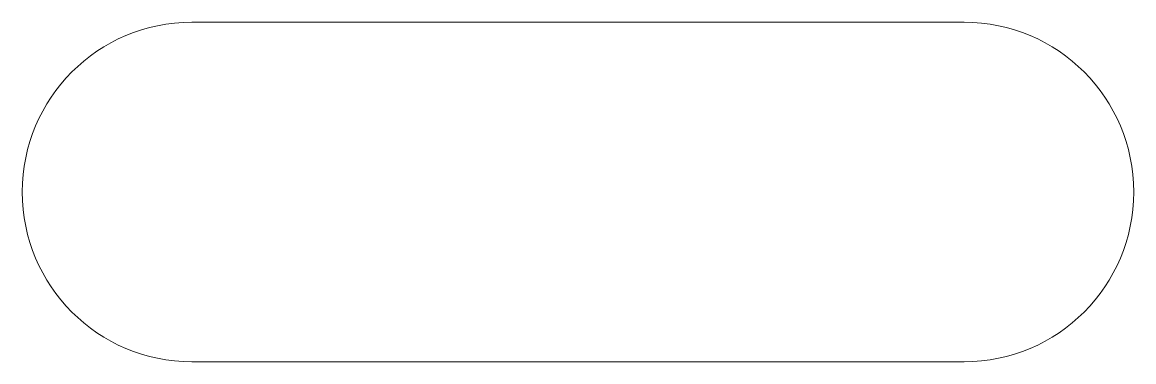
# Model space of a CAD drawing. Header units: millimetres. Extents: x 0 to 59, y -1 to 17.
import ezdxf

# ---------------------------------------------------------------- set-up
doc = ezdxf.new("R2010")
doc.units = ezdxf.units.MM
doc.layers.get('0').update_dxf_attribs({"linetype": 'CONTINUOUS', "lineweight": 0})

msp = doc.modelspace()

# ---------------------------------------------------------------- linework, layer by layer
for p, q in [((9, 17), (50, 17)), ((50, -1), (9, -1))]:
    msp.add_line(p, q)
for centre, start, end in [((9, 8), 90, 270), ((50, 8), 270, 90)]:
    msp.add_arc(centre, 9, start, end)

doc.saveas('drawing.dxf')
